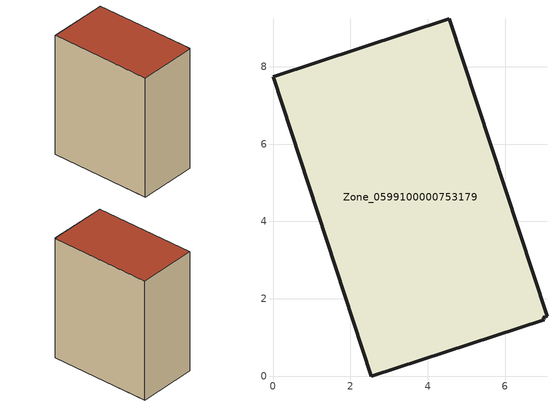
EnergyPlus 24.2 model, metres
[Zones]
Zone_0599100000753179
 floor ground (C_G): 0,7.75 4.56,9.24 7.08,1.55 6.98,1.53 7,1.46 2.53,0 z3.81
 wall outside (C_F): 4.56,9.24 0,7.75 2.53,0 7,1.46 6.98,1.53 7.08,1.55 4.56,9.24 z3.81:13.65
 roof outside (C_R): 2.53,0 7,1.46 6.98,1.53 7.08,1.55 4.56,9.24 0,7.75 z13.65
[BUILDING]
Pand.0599100000753179: North Axis=0; Terrain=City; Loads Convergence Tolerance Value=0.04; Temperature Convergence Tolerance Value=0.4; Solar Distribution=FullExterior; Maximum Number of Warmup Days=25; Minimum Number of Warmup Days=1
[Site:Location]
Rotterdam.The.Hague.AP_ZH_NLD Design_Conditions: Latitude=51.96; Longitude=4.45; Time Zone=1; Elevation=-4.5
[SITE:GROUNDTEMPERATURE:BUILDINGSURFACE]
18, 18, 18, 18, 18, 18, 18, 18, 18, 18, 18, 18
[MATERIAL] Thermal Absorptance=0.9; Solar Absorptance=0.7; Visible Absorptance=0.7
Name | Roughness | Thickness | Conductivity | Density | Specific Heat
G.TI.2006-2014 | MediumSmooth | 0.15 | 0.06 | 540 | 1210
F.TI.2006-2014 | Rough | 0.3 | 0.12 | 1920 | 840
R.TI.2006-2014 | MediumRough | 0.2 | 0.08 | 1500 | 1000
[CONSTRUCTION]
C_G: G.TI.2006-2014
C_F: F.TI.2006-2014
C_R: R.TI.2006-2014
[ZONE]
Zone_0599100000753179: Type=1; Multiplier=1; Ceiling Height=Autocalculate; Volume=Autocalculate; Floor Area=autocalculate; Part of Total Floor Area=Yes
[ZONEINFILTRATION:DESIGNFLOWRATE]
Infil_Zone_0599100000753179: Zone or ZoneList or Space or SpaceList=Zone_0599100000753179; Schedule=AlwaysOn; Design Flow Rate Calculation Method=Flow/Area; Flow Rate per Floor Area=0.0015; Constant Term Coefficient=1; Temperature Term Coefficient=0; Velocity Term Coefficient=0; Velocity Squared Term Coefficient=0
[HVACTEMPLATE:ZONE:IDEALLOADSAIRSYSTEM]
Zone_0599100000753179: Maximum Heating Supply Air Temperature=50; Minimum Cooling Supply Air Temperature=13; Maximum Heating Supply Air Humidity Ratio=0.0156; Minimum Cooling Supply Air Humidity Ratio=0.0077; Heating Limit=NoLimit; Cooling Limit=NoLimit; Dehumidification Control Type=ConstantSensibleHeatRatio; Cooling Sensible Heat Ratio=0.7; Dehumidification Setpoint=60; Humidification Control Type=None; Humidification Setpoint=30; Outdoor Air Method=None; Outdoor Air Flow Rate per Person=0.00944; Outdoor Air Flow Rate per Zone Floor Area=0; Outdoor Air Flow Rate per Zone=0; Demand Controlled Ventilation Type=None; Outdoor Air Economizer Type=NoEconomizer; Heat Recovery Type=None; Sensible Heat Recovery Effectiveness=0.7; Latent Heat Recovery Effectiveness=0.65
[ZONECONTROL:THERMOSTAT]
ThermostatControl_Zone_0599100000753179: Zone or ZoneList=Zone_0599100000753179; Control Type Schedule=DualSetpointControlType; Control 1=Thermostat_Zone_0599100000753179; Temperature Difference Between Cutout And Setpoint=0
[THERMOSTATSETPOINT:DUALSETPOINT]
Thermostat_Zone_0599100000753179: Heating Setpoint Temperature Schedule=HeatingSetpoint_Zone_0599100000753179; Cooling Setpoint Temperature Schedule=CoolingSetpoint_Zone_0599100000753179
[SCHEDULE:COMPACT]
HeatingSetpoint_Zone_0599100000753179: Through: 12/31, For: AllDays, Until: 24:00, 21
CoolingSetpoint_Zone_0599100000753179: Through: 12/31, For: AllDays, Until: 24:00, 24
DualSetpointControlType: Through: 12/31, For: AllDays, Until: 24:00, 4
AlwaysOn: Through: 12/31, For: AllDays, Until: 24:00, 1
